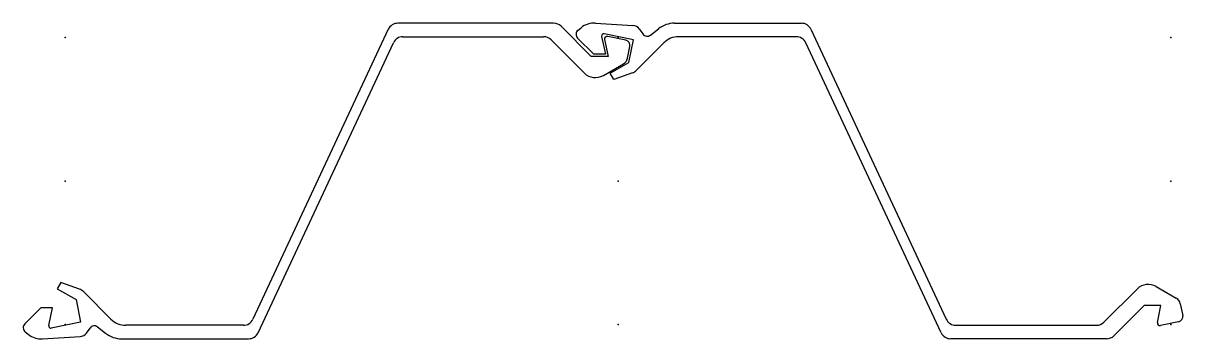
# Model space of a CAD drawing. Extents: x -40 to 1061, y -150 to 150.
import ezdxf

# ---------------------------------------------------------------- set-up
doc = ezdxf.new("R2010")
doc.units = 0
doc.header["$MEASUREMENT"] = 0
doc.layers.get('0').update_dxf_attribs({"color": 5, "linetype": 'CONTINUOUS'})

msp = doc.modelspace()

# ---------------------------------------------------------------- linework, layer by layer
at = {"linetype": 'Continuous'}
for p, q in [((306.84766, 144.22609), (178.31235, -131.42609)), ((463.85785, 150), (315.91077, 150)), ((499.5, 118.5), (470.92892, 147.07108)), ((486.97568, 143.37045), (489.83664, 145.66313)), ((503.56439, 150.0188), (539.14685, 147.84261)), ((545.16614, 144.51048), (548.54974, 139.77818)), ((555.68994, 138.74205), (563.36444, 144.72121)), ((578.72913, 150), (699.08923, 150)), ((708.15234, 144.22609), (836.68768, -131.42609)), ((320.75076, 137.2), (454.31717, 137.2)), ((461.38907, 134.27023), (492.95099, 102.70093)), ((502, 120.5), (486.56683, 135.93317)), ((509.42386, 137.52927), (513, 120.5)), ((539.59998, 134.3), (511.77585, 139.90097)), ((512.17664, 134.54947), (515.5, 118.5)), ((532.35712, 133.8324), (515.14594, 137.50145)), ((535.29999, 112.8), (539.59998, 134.3)), ((694.24921, 137.2), (582.58429, 137.2)), ((183.15234, -144.22609), (311.68765, 131.42609)), ((533.91742, 116.63337), (536.21466, 127.94735)), ((568.44214, 131.34213), (542.27826, 105.17826)), ((831.84766, -144.22609), (703.31232, 131.42609)), ((515.5, 118.5), (499.5, 118.5)), ((513, 120.5), (502, 120.5)), ((511.0592, 100.31613), (530.07764, 111.29717)), ((517.5, 102.5), (535.29999, 112.8)), ((521, 96.44), (517.5, 102.5)), ((538.62579, 102.85181), (521, 96.44)), ((-4, -96.44), (-7.5, -102.5)), ((13.62577, -102.85181), (-4, -96.44)), ((-7.5, -102.5), (10.3, -112.8)), ((43.44213, -131.34213), (17.27826, -105.17826)), ((986.3891, -134.27023), (1017.95099, -102.70093)), ((1036.0592, -100.31613), (1055.07764, -111.29717)), ((-23, -120.5), (-38.43316, -135.93317)), ((-12, -120.5), (-23, -120.5)), ((-15.57615, -137.52927), (-12, -120.5)), ((10.3, -112.8), (14.6, -134.3)), ((1024.5, -118.5), (995.92896, -147.07108)), ((1040.5, -118.5), (1024.5, -118.5)), ((1037.17664, -134.54947), (1040.5, -118.5)), ((1058.91748, -116.63337), (1061.21472, -127.94735)), ((14.6, -134.3), (-13.22416, -139.90097)), ((20.16614, -144.51048), (23.54972, -139.77818)), ((30.68995, -138.74205), (38.36446, -144.72121)), ((169.24922, -137.2), (57.58427, -137.2)), ((845.75079, -137.2), (979.3172, -137.2)), ((1057.35718, -133.8324), (1040.14587, -137.50145)), ((-38.02434, -143.37045), (-35.16336, -145.66313)), ((-21.43562, -150.0188), (14.14682, -147.84261)), ((53.72915, -150), (174.08923, -150)), ((988.85785, -150), (840.91077, -150))]:
    msp.add_line(p, q, dxfattribs=at)
for centre, radius, start, end in [((315.91077, 140), 10, 90, 155.00056), ((463.85785, 140), 10, 45, 90), ((490.10239, 139.46869), 5, 128.70721, 224.99975), ((502.34348, 130.05611), 20, 86.50015, 128.70727), ((538.65845, 139.85751), 8, 35.5646, 86.4999), ((578.72913, 125), 25, 90, 127.92196), ((699.08923, 140), 10, 24.99944, 90), ((320.75076, 127.2), 10, 90, 155.00056), ((454.31717, 127.2), 10, 44.99326, 90), ((511.38116, 137.94029), 2, 78.61848, 191.85955), ((514.62469, 135.0564), 2.5, 77.96574, 191.69908), ((531.3147, 128.94228), 5, 348.52226, 77.96646), ((552.617, 142.68629), 5, 215.56496, 307.92194), ((582.58429, 117.2), 20, 90, 135.00003), ((694.24921, 127.2), 10, 24.99944, 90), ((526.07739, 118.22525), 8, 300.00196, 348.52239), ((503.55884, 113.30628), 15, 224.99326, 300.00165), ((535.20721, 112.24933), 10, 289.9901, 314.99991), ((1028.55884, -113.30628), 15, 59.99835, 135.00674), ((10.20719, -112.24933), 10, 45, 70.0099), ((1051.07739, -118.22525), 8, 11.47752, 59.99804), ((57.58427, -117.2), 20, 225, 270), ((169.24922, -127.2), 10, 270, 335.0006), ((845.75079, -127.2), 10, 204.99944, 270), ((1056.3147, -128.94228), 5, 282.03422, 11.4776), ((-34.89763, -139.46869), 5, 135.00009, 231.29279), ((-13.61884, -137.94029), 2, 168.14046, 281.38144), ((27.61702, -142.68629), 5, 52.07804, 144.43531), ((979.3172, -127.2), 10, 270, 315.00674), ((1039.62463, -135.0564), 2.5, 168.30064, 282.03426), ((-22.65652, -130.05611), 20, 231.29274, 273.49982), ((13.65846, -139.85751), 8, 273.49981, 324.43536), ((53.72915, -125), 25, 232.07802, 270), ((174.08923, -140), 10, 270, 335.00056), ((840.91077, -140), 10, 204.99944, 270), ((988.85785, -140), 10, 270, 315.00012)]:
    msp.add_arc(centre, radius, start, end, dxfattribs=at)
for p in [(0, 136.5), (525, 136.5), (1050, 136.5), (0, 0), (525, 0), (1050, 0), (0, -136.5), (525, -136.5), (1050, -136.5)]:
    msp.add_point(p, dxfattribs=at)

doc.saveas('drawing.dxf')
